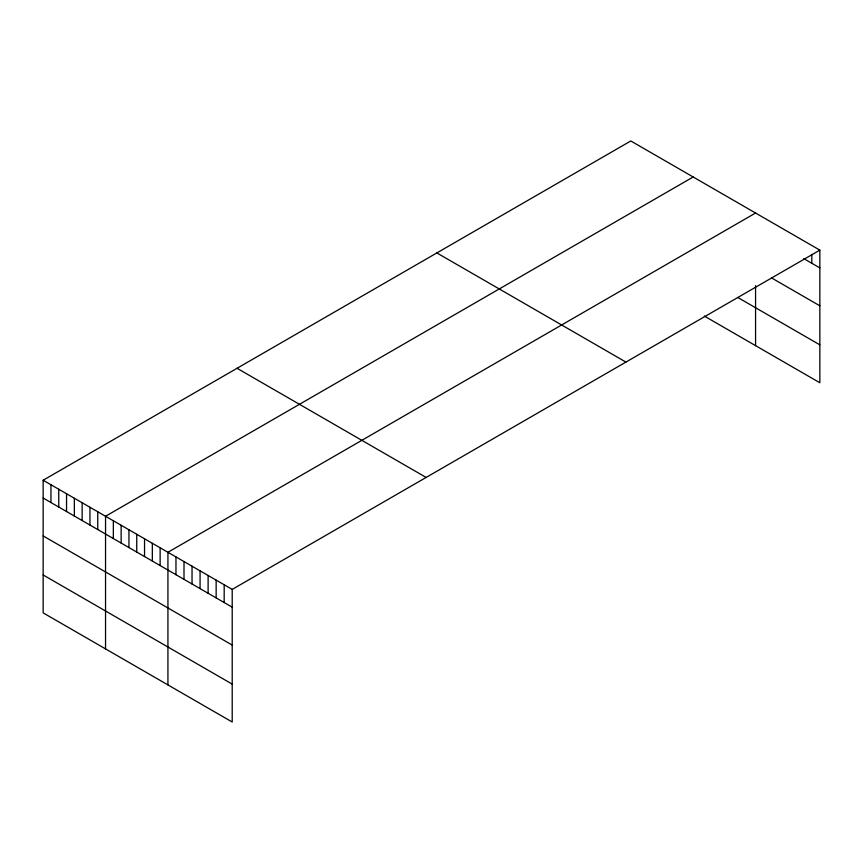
<?xml version="1.0" encoding="UTF-8"?>
<svg xmlns="http://www.w3.org/2000/svg" width="863" height="863" viewBox="0 0 863 863"><rect width="100%" height="100%" fill="white"/><g stroke="black" fill="none" stroke-linecap="round" stroke-linejoin="round"><path stroke-width="1.29" d="M819.85 250.13L232.212 589.397L232.212 722.029L43.15 612.87L43.15 480.238L630.788 140.971L819.85 250.13L819.85 382.762L704.316 316.052M693.172 176.991L105.545 516.268L105.545 648.89M755.567 213.021L167.929 552.288L167.929 684.909M803.777 258.63L819.85 267.908M771.641 277.972L819.85 305.815M737.746 297.455L819.85 344.855M436.861 252.935L625.934 362.093M237.066 368.285L426.139 477.444M43.15 480.238L232.212 589.397M43.15 498.027L232.212 607.185M43.15 535.923L232.212 645.082M43.15 574.974L232.212 684.122M811.813 254.38L811.813 263.269M755.567 285.621L755.567 345.642M224.175 584.758L224.175 602.536M216.149 580.119L216.149 597.897M208.112 575.481L208.112 593.259M200.076 570.842L200.076 588.62M192.039 566.204L192.039 583.981M184.002 561.565L184.002 579.343M175.966 556.926L175.966 574.704M160.13 547.778L160.13 565.567M152.33 543.28L152.33 561.058M144.542 538.782L144.542 556.559M136.742 534.273L136.742 552.061M128.943 529.774L128.943 547.552M121.144 525.265L121.144 543.054M113.344 520.767L113.344 538.544M97.746 511.759L97.746 529.548M89.946 507.261L89.946 525.038M82.147 502.751L82.147 520.54M74.347 498.253L74.347 516.031M66.548 493.755L66.548 511.532M58.749 489.245L58.749 507.034M50.949 484.747L50.949 502.525"/></g></svg>
